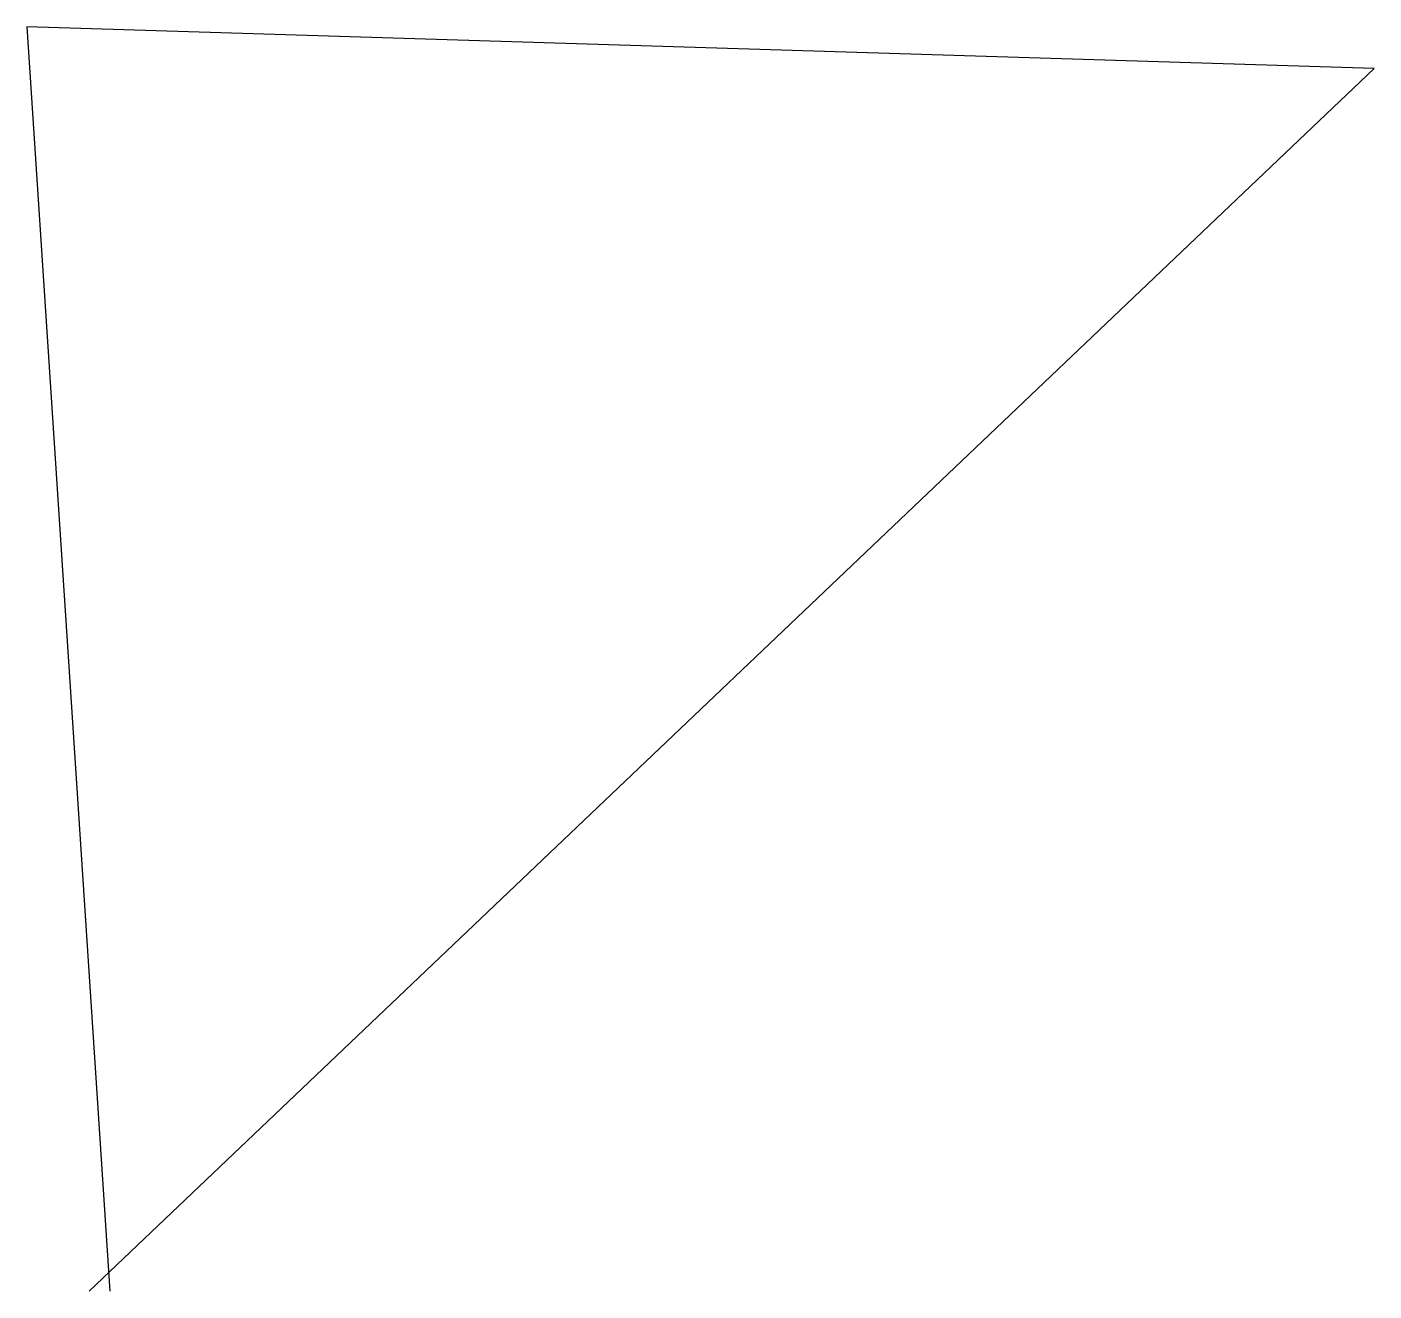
# Model space of a CAD drawing. Extents: x -64 to 976, y 0 to 976.
import ezdxf

# ---------------------------------------------------------------- set-up
doc = ezdxf.new("R2010")
doc.units = 0

msp = doc.modelspace()

# ---------------------------------------------------------------- linework, layer by layer
for p, q in [((-64, 976), (0, 0)), ((976, 944), (-64, 976)), ((-16, 0), (976, 944))]:
    msp.add_line(p, q)

doc.saveas('drawing.dxf')
